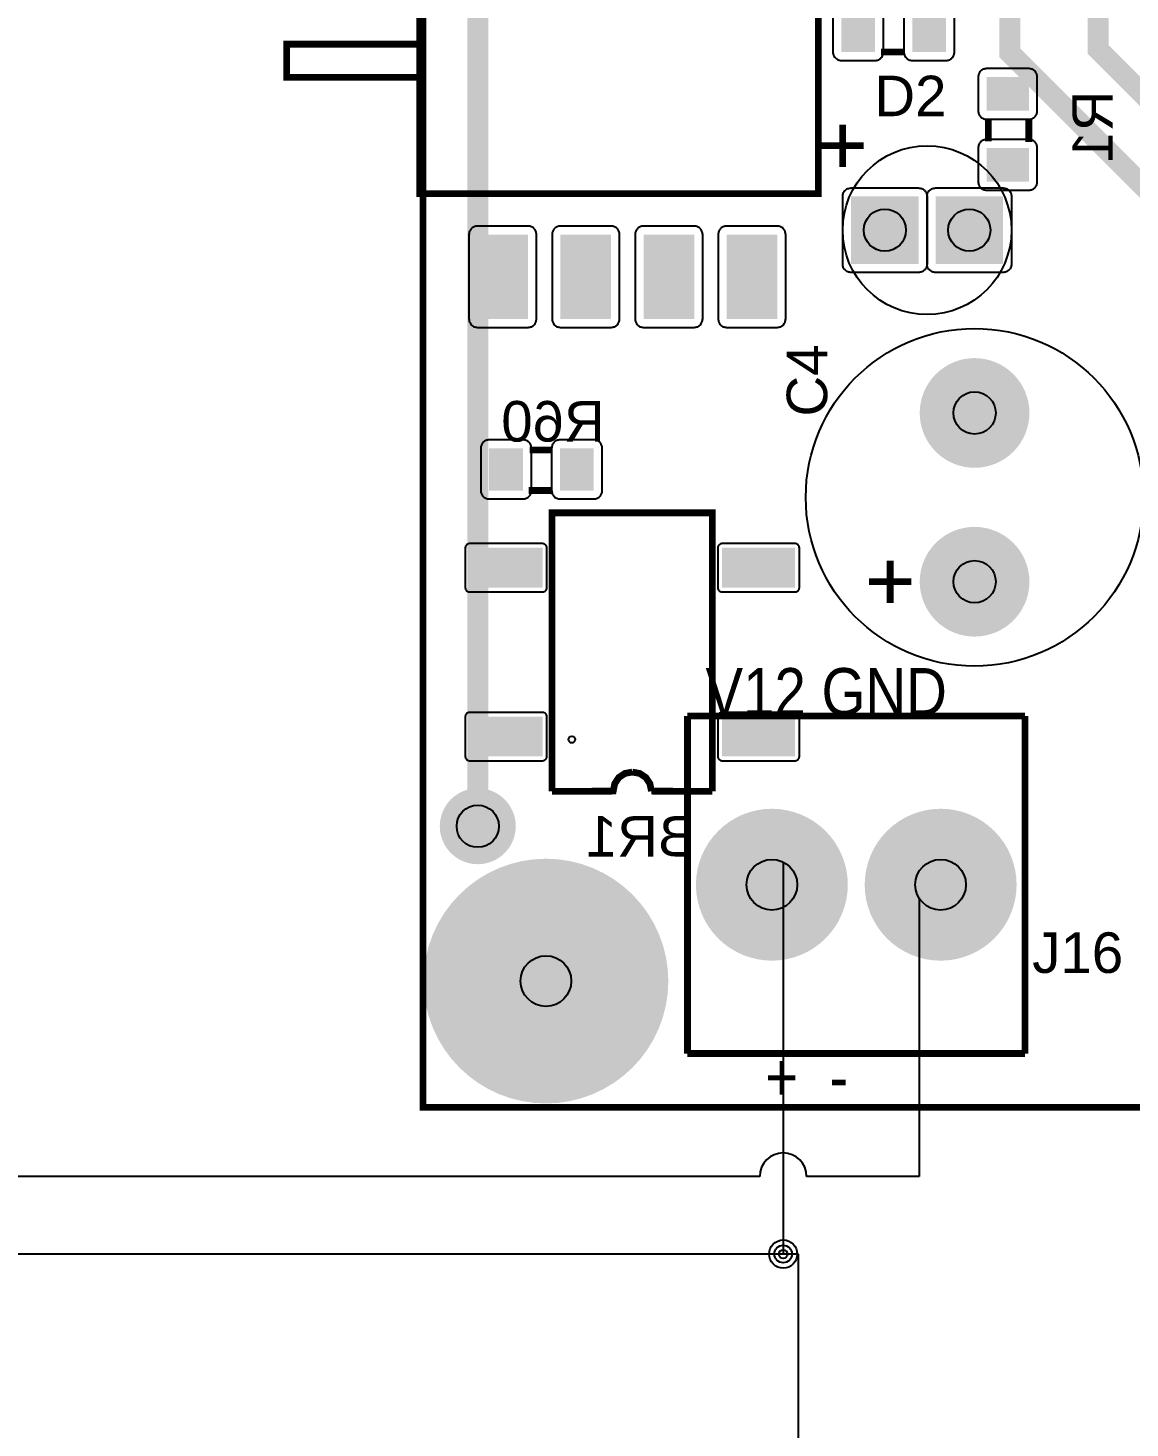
# Model space of a CAD drawing. Header units: inches. Extents: x 15 to 148, y 10 to 111.
# Drawn here: x 134.462 to 136.812, y 97.791 to 100.777 of the extents above; entities that cross this region are included whole.
import ezdxf

# ---------------------------------------------------------------- set-up
doc = ezdxf.new("R2010")
doc.units = ezdxf.units.IN
doc.header["$MEASUREMENT"] = 0
doc.layers.add('BLK_12AWG', color=7, linetype='Continuous')
doc.layers.add('SYMS', color=7, linetype='Continuous')

# ---------------------------------------------------------------- blocks, each defined once
blk = doc.blocks.new('RPAD')
blk.add_trace([(-0.5, -0.5), (-0.5, 0.5), (0.5, -0.5), (0.5, 0.5)])
blk = doc.blocks.new('EPAD')
at = {"const_width": 0.5}
blk.add_lwpolyline([(-0.25, 0, 1), (0.25, 0, 1)], format="xyb", close=True, dxfattribs=at)
blk = doc.blocks.new('TarjetaNueva')
for points, const_width in [([(148.8404, 101.121), (152.9585, 101.121), (152.9585, 105.2273), (148.8404, 105.2273), (148.8404, 101.121)], 0.008), ([(148.8404, 101.121), (152.9585, 101.121), (152.9585, 105.2273), (148.8404, 105.2273), (148.8404, 101.121)], 0.008), ([(148.8404, 101.121), (152.9585, 101.121), (152.9585, 105.2273), (148.8404, 105.2273), (148.8404, 101.121)], 0.008), ([(148.9053, 101.4541), (148.9053, 103.8282), (148.9044, 104.278), (148.9973, 104.369)], 0.025), ([(148.8365, 102.2037), (149.3089, 102.2037), (149.3089, 102.6761), (148.8365, 102.6761), (148.8365, 102.2037)], 0.008), ([(148.8365, 102.2037), (149.3089, 102.2037), (149.3089, 102.6761), (148.8365, 102.6761), (148.8365, 102.2037)], 0.008), ([(148.8365, 102.2037), (149.3089, 102.2037), (149.3089, 102.6761), (148.8365, 102.6761), (148.8365, 102.2037)], 0.008), ([(149.7374, 102.1689), (149.5357, 102.3706), (149.5357, 102.4674)], 0.025), ([(150.9703, 101.6564), (150.9703, 102.0187), (150.8664, 102.1226), (149.8924, 102.1226), (149.6405, 102.3745), (149.6405, 102.4626), (149.6357, 102.4674)], 0.025), ([(148.679, 102.3415), (148.8365, 102.3415), (148.8365, 102.3808), (148.679, 102.3808), (148.679, 102.3415)], 0.008), ([(148.679, 102.3415), (148.8365, 102.3415), (148.8365, 102.3808), (148.679, 102.3808), (148.679, 102.3415)], 0.008), ([(148.679, 102.3415), (148.8365, 102.3415), (148.8365, 102.3808), (148.679, 102.3808), (148.679, 102.3415)], 0.008), ([(149.4112, 102.3716), (149.3832, 102.3716)], 0.008), ([(149.4112, 102.3716), (149.3832, 102.3716)], 0.008), ([(149.4112, 102.3716), (149.3832, 102.3716)], 0.008), ([(149.3377, 102.2854), (149.3377, 102.2354)], 0.008), ([(149.3377, 102.2854), (149.3377, 102.2354)], 0.008), ([(149.3377, 102.2854), (149.3377, 102.2354)], 0.008), ([(149.5103, 102.2928), (149.5103, 102.2658)], 0.008), ([(149.5103, 102.2928), (149.5103, 102.2658)], 0.008), ([(149.5103, 102.2928), (149.5103, 102.2658)], 0.008), ([(149.5583, 102.2928), (149.5583, 102.2648)], 0.008), ([(149.5583, 102.2928), (149.5583, 102.2648)], 0.008), ([(149.5583, 102.2928), (149.5583, 102.2648)], 0.008), ([(149.3127, 102.2604), (149.3627, 102.2604)], 0.008), ([(149.3127, 102.2604), (149.3627, 102.2604)], 0.008), ([(149.3127, 102.2604), (149.3627, 102.2604)], 0.008), ([(148.9938, 101.8999), (148.9668, 101.8999)], 0.008), ([(148.9938, 101.8999), (148.9668, 101.8999)], 0.008), ([(148.9938, 101.8999), (148.9668, 101.8999)], 0.008), ([(148.9938, 101.8519), (148.9658, 101.8519)], 0.008), ([(148.9938, 101.8519), (148.9658, 101.8519)], 0.008), ([(148.9938, 101.8519), (148.9658, 101.8519)], 0.008), ([(149.1834, 101.4954), (149.1834, 101.8254), (148.9934, 101.8254), (148.9934, 101.4954)], 0.008), ([(149.1834, 101.4954), (149.1834, 101.8254), (148.9934, 101.8254), (148.9934, 101.4954)], 0.008), ([(149.1834, 101.4954), (149.1834, 101.8254), (148.9934, 101.8254), (148.9934, 101.4954)], 0.008), ([(149.394, 101.7188), (149.394, 101.7688)], 0.008), ([(149.394, 101.7188), (149.394, 101.7688)], 0.008), ([(149.394, 101.7188), (149.394, 101.7688)], 0.008), ([(149.369, 101.7438), (149.419, 101.7438)], 0.008), ([(149.369, 101.7438), (149.419, 101.7438)], 0.008), ([(149.369, 101.7438), (149.419, 101.7438)], 0.008), ([(149.1538, 101.1848), (149.1538, 101.5848)], 0.008), ([(149.5538, 101.5848), (149.1538, 101.5848)], 0.008), ([(149.1538, 101.1848), (149.1538, 101.5848)], 0.008), ([(149.5538, 101.5848), (149.1538, 101.5848)], 0.008), ([(149.1538, 101.1848), (149.1538, 101.5848)], 0.008), ([(149.5538, 101.5848), (149.1538, 101.5848)], 0.008), ([(149.5538, 101.1848), (149.5538, 101.5848)], 0.008), ([(149.5538, 101.1848), (149.5538, 101.5848)], 0.008), ([(149.5538, 101.1848), (149.5538, 101.5848)], 0.008), ([(148.9934, 101.4954), (149.0658, 101.4957), (149.0676, 101.5046), (149.0724, 101.5118), (149.0795, 101.5166), (149.0884, 101.5183)], 0.008), ([(148.9934, 101.4954), (149.0658, 101.4957), (149.0676, 101.5046), (149.0724, 101.5118), (149.0795, 101.5166), (149.0884, 101.5183)], 0.008), ([(148.9934, 101.4954), (149.0658, 101.4957), (149.0676, 101.5046), (149.0724, 101.5118), (149.0795, 101.5166), (149.0884, 101.5183)], 0.008), ([(149.1111, 101.4957), (149.1093, 101.5046), (149.1045, 101.5118), (149.0974, 101.5166), (149.0884, 101.5183)], 0.008), ([(149.1111, 101.4957), (149.1093, 101.5046), (149.1045, 101.5118), (149.0974, 101.5166), (149.0884, 101.5183)], 0.008), ([(149.1111, 101.4957), (149.1093, 101.5046), (149.1045, 101.5118), (149.0974, 101.5166), (149.0884, 101.5183)], 0.008), ([(149.1111, 101.4957), (149.1834, 101.4954)], 0.008), ([(149.1111, 101.4957), (149.1834, 101.4954)], 0.008), ([(149.1111, 101.4957), (149.1834, 101.4954)], 0.008), ([(149.5538, 101.1848), (149.1538, 101.1848)], 0.008), ([(149.5538, 101.1848), (149.1538, 101.1848)], 0.008), ([(149.5538, 101.1848), (149.1538, 101.1848)], 0.008)]:
    blk.add_lwpolyline(points, dxfattribs=dict(const_width=const_width))
for points in [[(149.3262, 102.4216), (149.3262, 102.3716), (149.3262, 102.3705), (149.3264, 102.3695), (149.3266, 102.3686), (149.3269, 102.3676), (149.3273, 102.3668), (149.3278, 102.3659), (149.3284, 102.3652), (149.3291, 102.3645), (149.3298, 102.3638), (149.3305, 102.3633), (149.3314, 102.3628), (149.3322, 102.3623), (149.3332, 102.362), (149.3341, 102.3618), (149.3351, 102.3616), (149.3362, 102.3616), (149.3762, 102.3616), (149.3772, 102.3616), (149.3782, 102.3618), (149.3792, 102.362), (149.3801, 102.3623), (149.381, 102.3628), (149.3818, 102.3633), (149.3826, 102.3638), (149.3833, 102.3645), (149.3839, 102.3652), (149.3845, 102.3659), (149.385, 102.3668), (149.3854, 102.3676), (149.3857, 102.3686), (149.386, 102.3695), (149.3861, 102.3705), (149.3862, 102.3716), (149.3862, 102.4216)], [(149.4102, 102.4216), (149.4102, 102.3716), (149.4102, 102.3705), (149.4104, 102.3695), (149.4106, 102.3686), (149.4109, 102.3676), (149.4113, 102.3668), (149.4118, 102.3659), (149.4124, 102.3652), (149.4131, 102.3645), (149.4138, 102.3638), (149.4145, 102.3633), (149.4154, 102.3628), (149.4162, 102.3623), (149.4172, 102.362), (149.4181, 102.3618), (149.4191, 102.3616), (149.4202, 102.3616), (149.4602, 102.3616), (149.4612, 102.3616), (149.4622, 102.3618), (149.4632, 102.362), (149.4641, 102.3623), (149.465, 102.3628), (149.4658, 102.3633), (149.4666, 102.3638), (149.4673, 102.3645), (149.4679, 102.3652), (149.4685, 102.3659), (149.469, 102.3668), (149.4694, 102.3676), (149.4697, 102.3686), (149.47, 102.3695), (149.4701, 102.3705), (149.4702, 102.3716), (149.4702, 102.4216)]]:
    blk.add_lwpolyline(points)
for points in [[(149.4983, 102.3418), (149.4983, 102.3018), (149.4984, 102.3007), (149.4985, 102.2997), (149.4988, 102.2988), (149.4991, 102.2978), (149.4995, 102.297), (149.5, 102.2961), (149.5006, 102.2954), (149.5012, 102.2947), (149.5019, 102.294), (149.5027, 102.2935), (149.5035, 102.293), (149.5044, 102.2925), (149.5053, 102.2922), (149.5063, 102.292), (149.5073, 102.2918), (149.5083, 102.2918), (149.5583, 102.2918), (149.5594, 102.2918), (149.5604, 102.292), (149.5613, 102.2922), (149.5623, 102.2925), (149.5631, 102.293), (149.564, 102.2935), (149.5647, 102.294), (149.5654, 102.2947), (149.5661, 102.2954), (149.5666, 102.2961), (149.5671, 102.297), (149.5676, 102.2978), (149.5679, 102.2988), (149.5681, 102.2997), (149.5683, 102.3007), (149.5683, 102.3018), (149.5683, 102.3418), (149.5683, 102.3428), (149.5681, 102.3438), (149.5679, 102.3448), (149.5676, 102.3457), (149.5671, 102.3466), (149.5666, 102.3474), (149.5661, 102.3482), (149.5654, 102.3489), (149.5647, 102.3495), (149.564, 102.3501), (149.5631, 102.3506), (149.5623, 102.351), (149.5613, 102.3513), (149.5604, 102.3516), (149.5594, 102.3517), (149.5583, 102.3518), (149.5083, 102.3518), (149.5073, 102.3517), (149.5063, 102.3516), (149.5053, 102.3513), (149.5044, 102.351), (149.5035, 102.3506), (149.5027, 102.3501), (149.5019, 102.3495), (149.5012, 102.3489), (149.5006, 102.3482), (149.5, 102.3474), (149.4995, 102.3466), (149.4991, 102.3457), (149.4988, 102.3448), (149.4985, 102.3438), (149.4984, 102.3428), (149.4983, 102.3418)], [(149.4983, 102.2578), (149.4983, 102.2178), (149.4984, 102.2167), (149.4985, 102.2157), (149.4988, 102.2148), (149.4991, 102.2138), (149.4995, 102.213), (149.5, 102.2121), (149.5006, 102.2114), (149.5012, 102.2107), (149.5019, 102.21), (149.5027, 102.2095), (149.5035, 102.209), (149.5044, 102.2085), (149.5053, 102.2082), (149.5063, 102.208), (149.5073, 102.2078), (149.5083, 102.2078), (149.5583, 102.2078), (149.5594, 102.2078), (149.5604, 102.208), (149.5613, 102.2082), (149.5623, 102.2085), (149.5631, 102.209), (149.564, 102.2095), (149.5647, 102.21), (149.5654, 102.2107), (149.5661, 102.2114), (149.5666, 102.2121), (149.5671, 102.213), (149.5676, 102.2138), (149.5679, 102.2148), (149.5681, 102.2157), (149.5683, 102.2167), (149.5683, 102.2178), (149.5683, 102.2578), (149.5683, 102.2588), (149.5681, 102.2598), (149.5679, 102.2608), (149.5676, 102.2617), (149.5671, 102.2626), (149.5666, 102.2634), (149.5661, 102.2642), (149.5654, 102.2649), (149.5647, 102.2655), (149.564, 102.2661), (149.5631, 102.2666), (149.5623, 102.267), (149.5613, 102.2673), (149.5604, 102.2676), (149.5594, 102.2677), (149.5583, 102.2678), (149.5083, 102.2678), (149.5073, 102.2677), (149.5063, 102.2676), (149.5053, 102.2673), (149.5044, 102.267), (149.5035, 102.2666), (149.5027, 102.2661), (149.5019, 102.2655), (149.5012, 102.2649), (149.5006, 102.2642), (149.5, 102.2634), (149.4995, 102.2626), (149.4991, 102.2617), (149.4988, 102.2608), (149.4985, 102.2598), (149.4984, 102.2588), (149.4983, 102.2578)], [(149.3477, 102.2104), (149.4277, 102.2104), (149.4287, 102.2103), (149.4297, 102.2102), (149.4307, 102.2099), (149.4316, 102.2096), (149.4325, 102.2092), (149.4333, 102.2087), (149.4341, 102.2081), (149.4348, 102.2075), (149.4354, 102.2068), (149.436, 102.206), (149.4365, 102.2052), (149.4369, 102.2043), (149.4372, 102.2034), (149.4375, 102.2024), (149.4376, 102.2014), (149.4377, 102.2004), (149.4377, 102.1204), (149.4376, 102.1193), (149.4375, 102.1183), (149.4372, 102.1173), (149.4369, 102.1164), (149.4365, 102.1155), (149.436, 102.1147), (149.4354, 102.1139), (149.4348, 102.1132), (149.4341, 102.1126), (149.4333, 102.112), (149.4325, 102.1115), (149.4316, 102.1111), (149.4307, 102.1108), (149.4297, 102.1106), (149.4287, 102.1104), (149.4277, 102.1104), (149.3477, 102.1104), (149.3466, 102.1104), (149.3456, 102.1106), (149.3446, 102.1108), (149.3437, 102.1111), (149.3428, 102.1115), (149.342, 102.112), (149.3413, 102.1126), (149.3405, 102.1132), (149.3399, 102.1139), (149.3393, 102.1147), (149.3388, 102.1155), (149.3384, 102.1164), (149.3381, 102.1173), (149.3379, 102.1183), (149.3377, 102.1193), (149.3377, 102.1204), (149.3377, 102.2004), (149.3377, 102.2014), (149.3379, 102.2024), (149.3381, 102.2034), (149.3384, 102.2043), (149.3388, 102.2052), (149.3393, 102.206), (149.3399, 102.2068), (149.3405, 102.2075), (149.3413, 102.2081), (149.342, 102.2087), (149.3428, 102.2092), (149.3437, 102.2096), (149.3446, 102.2099), (149.3456, 102.2102), (149.3466, 102.2103), (149.3477, 102.2104)], [(149.4477, 102.2104), (149.5277, 102.2104), (149.5287, 102.2103), (149.5297, 102.2102), (149.5307, 102.2099), (149.5316, 102.2096), (149.5325, 102.2092), (149.5333, 102.2087), (149.5341, 102.2081), (149.5348, 102.2075), (149.5354, 102.2068), (149.536, 102.206), (149.5365, 102.2052), (149.5369, 102.2043), (149.5372, 102.2034), (149.5375, 102.2024), (149.5376, 102.2014), (149.5377, 102.2004), (149.5377, 102.1204), (149.5376, 102.1193), (149.5375, 102.1183), (149.5372, 102.1173), (149.5369, 102.1164), (149.5365, 102.1155), (149.536, 102.1147), (149.5354, 102.1139), (149.5348, 102.1132), (149.5341, 102.1126), (149.5333, 102.112), (149.5325, 102.1115), (149.5316, 102.1111), (149.5307, 102.1108), (149.5297, 102.1106), (149.5287, 102.1104), (149.5277, 102.1104), (149.4477, 102.1104), (149.4466, 102.1104), (149.4456, 102.1106), (149.4446, 102.1108), (149.4437, 102.1111), (149.4428, 102.1115), (149.442, 102.112), (149.4413, 102.1126), (149.4405, 102.1132), (149.4399, 102.1139), (149.4393, 102.1147), (149.4388, 102.1155), (149.4384, 102.1164), (149.4381, 102.1173), (149.4379, 102.1183), (149.4377, 102.1193), (149.4377, 102.1204), (149.4377, 102.2004), (149.4377, 102.2014), (149.4379, 102.2024), (149.4381, 102.2034), (149.4384, 102.2043), (149.4388, 102.2052), (149.4393, 102.206), (149.4399, 102.2068), (149.4405, 102.2075), (149.4413, 102.2081), (149.442, 102.2087), (149.4428, 102.2092), (149.4437, 102.2096), (149.4446, 102.2099), (149.4456, 102.2102), (149.4466, 102.2103), (149.4477, 102.2104)], [(148.9049, 102.0452), (148.9649, 102.0452), (148.9659, 102.0453), (148.9669, 102.0454), (148.9679, 102.0457), (148.9688, 102.046), (148.9697, 102.0464), (148.9705, 102.0469), (148.9713, 102.0475), (148.972, 102.0481), (148.9727, 102.0488), (148.9732, 102.0496), (148.9737, 102.0504), (148.9741, 102.0513), (148.9745, 102.0522), (148.9747, 102.0532), (148.9749, 102.0542), (148.9749, 102.0552), (148.9749, 102.1552), (148.9749, 102.1563), (148.9747, 102.1573), (148.9745, 102.1582), (148.9741, 102.1592), (148.9737, 102.16), (148.9732, 102.1609), (148.9727, 102.1616), (148.972, 102.1623), (148.9713, 102.163), (148.9705, 102.1636), (148.9697, 102.164), (148.9688, 102.1645), (148.9679, 102.1648), (148.9669, 102.165), (148.9659, 102.1652), (148.9649, 102.1652), (148.9049, 102.1652), (148.9039, 102.1652), (148.9029, 102.165), (148.9019, 102.1648), (148.901, 102.1645), (148.9001, 102.164), (148.8993, 102.1636), (148.8985, 102.163), (148.8978, 102.1623), (148.8972, 102.1616), (148.8966, 102.1609), (148.8961, 102.16), (148.8957, 102.1592), (148.8953, 102.1582), (148.8951, 102.1573), (148.895, 102.1563), (148.8949, 102.1552), (148.8949, 102.0552), (148.895, 102.0542), (148.8951, 102.0532), (148.8953, 102.0522), (148.8957, 102.0513), (148.8961, 102.0504), (148.8966, 102.0496), (148.8972, 102.0488), (148.8978, 102.0481), (148.8985, 102.0475), (148.8993, 102.0469), (148.9001, 102.0464), (148.901, 102.046), (148.9019, 102.0457), (148.9029, 102.0454), (148.9039, 102.0453), (148.9049, 102.0452)], [(149.0033, 102.0452), (149.0633, 102.0452), (149.0644, 102.0453), (149.0654, 102.0454), (149.0663, 102.0457), (149.0673, 102.046), (149.0681, 102.0464), (149.069, 102.0469), (149.0697, 102.0475), (149.0704, 102.0481), (149.0711, 102.0488), (149.0716, 102.0496), (149.0721, 102.0504), (149.0726, 102.0513), (149.0729, 102.0522), (149.0731, 102.0532), (149.0733, 102.0542), (149.0733, 102.0552), (149.0733, 102.1552), (149.0733, 102.1563), (149.0731, 102.1573), (149.0729, 102.1582), (149.0726, 102.1592), (149.0721, 102.16), (149.0716, 102.1609), (149.0711, 102.1616), (149.0704, 102.1623), (149.0697, 102.163), (149.069, 102.1636), (149.0681, 102.164), (149.0673, 102.1645), (149.0663, 102.1648), (149.0654, 102.165), (149.0644, 102.1652), (149.0633, 102.1652), (149.0033, 102.1652), (149.0023, 102.1652), (149.0013, 102.165), (149.0003, 102.1648), (148.9994, 102.1645), (148.9985, 102.164), (148.9977, 102.1636), (148.9969, 102.163), (148.9962, 102.1623), (148.9956, 102.1616), (148.995, 102.1609), (148.9945, 102.16), (148.9941, 102.1592), (148.9938, 102.1582), (148.9935, 102.1573), (148.9934, 102.1563), (148.9933, 102.1552), (148.9933, 102.0552), (148.9934, 102.0542), (148.9935, 102.0532), (148.9938, 102.0522), (148.9941, 102.0513), (148.9945, 102.0504), (148.995, 102.0496), (148.9956, 102.0488), (148.9962, 102.0481), (148.9969, 102.0475), (148.9977, 102.0469), (148.9985, 102.0464), (148.9994, 102.046), (149.0003, 102.0457), (149.0013, 102.0454), (149.0023, 102.0453), (149.0033, 102.0452)], [(149.1018, 102.0452), (149.1618, 102.0452), (149.1628, 102.0453), (149.1638, 102.0454), (149.1648, 102.0457), (149.1657, 102.046), (149.1666, 102.0464), (149.1674, 102.0469), (149.1682, 102.0475), (149.1689, 102.0481), (149.1695, 102.0488), (149.1701, 102.0496), (149.1706, 102.0504), (149.171, 102.0513), (149.1713, 102.0522), (149.1716, 102.0532), (149.1717, 102.0542), (149.1718, 102.0552), (149.1718, 102.1552), (149.1717, 102.1563), (149.1716, 102.1573), (149.1713, 102.1582), (149.171, 102.1592), (149.1706, 102.16), (149.1701, 102.1609), (149.1695, 102.1616), (149.1689, 102.1623), (149.1682, 102.163), (149.1674, 102.1636), (149.1666, 102.164), (149.1657, 102.1645), (149.1648, 102.1648), (149.1638, 102.165), (149.1628, 102.1652), (149.1618, 102.1652), (149.1018, 102.1652), (149.1007, 102.1652), (149.0997, 102.165), (149.0987, 102.1648), (149.0978, 102.1645), (149.0969, 102.164), (149.0961, 102.1636), (149.0953, 102.163), (149.0946, 102.1623), (149.094, 102.1616), (149.0934, 102.1609), (149.0929, 102.16), (149.0925, 102.1592), (149.0922, 102.1582), (149.092, 102.1573), (149.0918, 102.1563), (149.0918, 102.1552), (149.0918, 102.0552), (149.0918, 102.0542), (149.092, 102.0532), (149.0922, 102.0522), (149.0925, 102.0513), (149.0929, 102.0504), (149.0934, 102.0496), (149.094, 102.0488), (149.0946, 102.0481), (149.0953, 102.0475), (149.0961, 102.0469), (149.0969, 102.0464), (149.0978, 102.046), (149.0987, 102.0457), (149.0997, 102.0454), (149.1007, 102.0453), (149.1018, 102.0452)], [(149.2002, 102.0452), (149.2602, 102.0452), (149.2612, 102.0453), (149.2622, 102.0454), (149.2632, 102.0457), (149.2641, 102.046), (149.265, 102.0464), (149.2658, 102.0469), (149.2666, 102.0475), (149.2673, 102.0481), (149.2679, 102.0488), (149.2685, 102.0496), (149.269, 102.0504), (149.2694, 102.0513), (149.2697, 102.0522), (149.27, 102.0532), (149.2701, 102.0542), (149.2702, 102.0552), (149.2702, 102.1552), (149.2701, 102.1563), (149.27, 102.1573), (149.2697, 102.1582), (149.2694, 102.1592), (149.269, 102.16), (149.2685, 102.1609), (149.2679, 102.1616), (149.2673, 102.1623), (149.2666, 102.163), (149.2658, 102.1636), (149.265, 102.164), (149.2641, 102.1645), (149.2632, 102.1648), (149.2622, 102.165), (149.2612, 102.1652), (149.2602, 102.1652), (149.2002, 102.1652), (149.1991, 102.1652), (149.1981, 102.165), (149.1972, 102.1648), (149.1962, 102.1645), (149.1954, 102.164), (149.1945, 102.1636), (149.1938, 102.163), (149.1931, 102.1623), (149.1924, 102.1616), (149.1919, 102.1609), (149.1914, 102.16), (149.1909, 102.1592), (149.1906, 102.1582), (149.1904, 102.1573), (149.1902, 102.1563), (149.1902, 102.1552), (149.1902, 102.0552), (149.1902, 102.0542), (149.1904, 102.0532), (149.1906, 102.0522), (149.1909, 102.0513), (149.1914, 102.0504), (149.1919, 102.0496), (149.1924, 102.0488), (149.1931, 102.0481), (149.1938, 102.0475), (149.1945, 102.0469), (149.1954, 102.0464), (149.1962, 102.046), (149.1972, 102.0457), (149.1981, 102.0454), (149.1991, 102.0453), (149.2002, 102.0452)], [(148.9588, 101.9119), (148.9188, 101.9119), (148.9178, 101.9118), (148.9168, 101.9117), (148.9158, 101.9114), (148.9149, 101.9111), (148.914, 101.9107), (148.9132, 101.9102), (148.9124, 101.9096), (148.9117, 101.909), (148.9111, 101.9083), (148.9105, 101.9075), (148.91, 101.9067), (148.9096, 101.9058), (148.9093, 101.9049), (148.909, 101.9039), (148.9089, 101.9029), (148.9088, 101.9019), (148.9088, 101.8519), (148.9089, 101.8508), (148.909, 101.8498), (148.9093, 101.8489), (148.9096, 101.848), (148.91, 101.8471), (148.9105, 101.8463), (148.9111, 101.8455), (148.9117, 101.8448), (148.9124, 101.8441), (148.9132, 101.8436), (148.914, 101.8431), (148.9149, 101.8427), (148.9158, 101.8423), (148.9168, 101.8421), (148.9178, 101.8419), (148.9188, 101.8419), (148.9588, 101.8419), (148.9599, 101.8419), (148.9609, 101.8421), (148.9619, 101.8423), (148.9628, 101.8427), (148.9637, 101.8431), (148.9645, 101.8436), (148.9652, 101.8441), (148.9659, 101.8448), (148.9666, 101.8455), (148.9672, 101.8463), (148.9677, 101.8471), (148.9681, 101.848), (148.9684, 101.8489), (148.9686, 101.8498), (148.9688, 101.8508), (148.9688, 101.8519), (148.9688, 101.9019), (148.9688, 101.9029), (148.9686, 101.9039), (148.9684, 101.9049), (148.9681, 101.9058), (148.9677, 101.9067), (148.9672, 101.9075), (148.9666, 101.9083), (148.9659, 101.909), (148.9652, 101.9096), (148.9645, 101.9102), (148.9637, 101.9107), (148.9628, 101.9111), (148.9619, 101.9114), (148.9609, 101.9117), (148.9599, 101.9118), (148.9588, 101.9119)], [(149.0428, 101.9119), (149.0028, 101.9119), (149.0018, 101.9118), (149.0008, 101.9117), (148.9998, 101.9114), (148.9989, 101.9111), (148.998, 101.9107), (148.9972, 101.9102), (148.9964, 101.9096), (148.9957, 101.909), (148.9951, 101.9083), (148.9945, 101.9075), (148.994, 101.9067), (148.9936, 101.9058), (148.9933, 101.9049), (148.993, 101.9039), (148.9929, 101.9029), (148.9928, 101.9019), (148.9928, 101.8519), (148.9929, 101.8508), (148.993, 101.8498), (148.9933, 101.8489), (148.9936, 101.848), (148.994, 101.8471), (148.9945, 101.8463), (148.9951, 101.8455), (148.9957, 101.8448), (148.9964, 101.8441), (148.9972, 101.8436), (148.998, 101.8431), (148.9989, 101.8427), (148.9998, 101.8423), (149.0008, 101.8421), (149.0018, 101.8419), (149.0028, 101.8419), (149.0428, 101.8419), (149.0439, 101.8419), (149.0449, 101.8421), (149.0459, 101.8423), (149.0468, 101.8427), (149.0477, 101.8431), (149.0485, 101.8436), (149.0492, 101.8441), (149.0499, 101.8448), (149.0506, 101.8455), (149.0512, 101.8463), (149.0517, 101.8471), (149.0521, 101.848), (149.0524, 101.8489), (149.0526, 101.8498), (149.0528, 101.8508), (149.0528, 101.8519), (149.0528, 101.9019), (149.0528, 101.9029), (149.0526, 101.9039), (149.0524, 101.9049), (149.0521, 101.9058), (149.0517, 101.9067), (149.0512, 101.9075), (149.0506, 101.9083), (149.0499, 101.909), (149.0492, 101.9096), (149.0485, 101.9102), (149.0477, 101.9107), (149.0468, 101.9111), (149.0459, 101.9114), (149.0449, 101.9117), (149.0439, 101.9118), (149.0428, 101.9119)], [(148.8905, 101.784), (148.8905, 101.7367), (148.8906, 101.7357), (148.8909, 101.7348), (148.8914, 101.7339), (148.892, 101.7332), (148.8927, 101.7326), (148.8936, 101.7321), (148.8945, 101.7318), (148.8955, 101.7317), (148.9821, 101.7317), (148.9832, 101.7318), (148.9841, 101.7321), (148.985, 101.7326), (148.9857, 101.7332), (148.9863, 101.7339), (148.9868, 101.7348), (148.987, 101.7357), (148.9871, 101.7367), (148.9871, 101.784), (148.987, 101.785), (148.9868, 101.7859), (148.9863, 101.7868), (148.9857, 101.7875), (148.985, 101.7881), (148.9841, 101.7886), (148.9832, 101.7889), (148.9821, 101.789), (148.8955, 101.789), (148.8945, 101.7889), (148.8936, 101.7886), (148.8927, 101.7881), (148.892, 101.7875), (148.8914, 101.7868), (148.8909, 101.7859), (148.8906, 101.785), (148.8905, 101.784)], [(149.2864, 101.7367), (149.2864, 101.784), (149.2863, 101.785), (149.286, 101.7859), (149.2855, 101.7868), (149.2849, 101.7875), (149.2842, 101.7881), (149.2833, 101.7886), (149.2824, 101.7889), (149.2814, 101.789), (149.1947, 101.789), (149.1937, 101.7889), (149.1928, 101.7886), (149.1919, 101.7881), (149.1912, 101.7875), (149.1906, 101.7868), (149.1901, 101.7859), (149.1898, 101.785), (149.1897, 101.784), (149.1897, 101.7367), (149.1898, 101.7357), (149.1901, 101.7348), (149.1906, 101.7339), (149.1912, 101.7332), (149.1919, 101.7326), (149.1928, 101.7321), (149.1937, 101.7318), (149.1947, 101.7317), (149.2814, 101.7317), (149.2824, 101.7318), (149.2833, 101.7321), (149.2842, 101.7326), (149.2849, 101.7332), (149.2855, 101.7339), (149.286, 101.7348), (149.2863, 101.7357), (149.2864, 101.7367)], [(148.8905, 101.584), (148.8905, 101.5367), (148.8906, 101.5357), (148.8909, 101.5348), (148.8914, 101.5339), (148.892, 101.5332), (148.8927, 101.5326), (148.8936, 101.5321), (148.8945, 101.5318), (148.8955, 101.5317), (148.9821, 101.5317), (148.9832, 101.5318), (148.9841, 101.5321), (148.985, 101.5326), (148.9857, 101.5332), (148.9863, 101.5339), (148.9868, 101.5348), (148.987, 101.5357), (148.9871, 101.5367), (148.9871, 101.584), (148.987, 101.585), (148.9868, 101.5859), (148.9863, 101.5868), (148.9857, 101.5875), (148.985, 101.5881), (148.9841, 101.5886), (148.9832, 101.5889), (148.9821, 101.589), (148.8955, 101.589), (148.8945, 101.5889), (148.8936, 101.5886), (148.8927, 101.5881), (148.892, 101.5875), (148.8914, 101.5868), (148.8909, 101.5859), (148.8906, 101.585), (148.8905, 101.584)], [(149.2864, 101.5367), (149.2864, 101.584), (149.2863, 101.585), (149.286, 101.5859), (149.2855, 101.5868), (149.2849, 101.5875), (149.2842, 101.5881), (149.2833, 101.5886), (149.2824, 101.5889), (149.2814, 101.589), (149.1947, 101.589), (149.1937, 101.5889), (149.1928, 101.5886), (149.1919, 101.5881), (149.1912, 101.5875), (149.1906, 101.5868), (149.1901, 101.5859), (149.1898, 101.585), (149.1897, 101.584), (149.1897, 101.5367), (149.1898, 101.5357), (149.1901, 101.5348), (149.1906, 101.5339), (149.1912, 101.5332), (149.1919, 101.5326), (149.1928, 101.5321), (149.1937, 101.5318), (149.1947, 101.5317), (149.2814, 101.5317), (149.2824, 101.5318), (149.2833, 101.5321), (149.2842, 101.5326), (149.2849, 101.5332), (149.2855, 101.5339), (149.286, 101.5348), (149.2863, 101.5357), (149.2864, 101.5367)]]:
    blk.add_lwpolyline(points, close=True)
for centre, radius in [((149.4377, 102.1604), 0.1), ((149.4377, 102.1604), 0.1), ((149.4377, 102.1604), 0.1), ((149.3877, 102.1604), 0.025), ((149.4877, 102.1604), 0.025), ((149.4377, 102.1604), 0), ((149.4377, 102.1604), 0), ((149.4377, 102.1604), 0), ((149.494, 101.8438), 0.2), ((149.494, 101.8438), 0.2), ((149.494, 101.8438), 0.2), ((149.494, 101.9438), 0.025), ((149.494, 101.7438), 0.025), ((149.0167, 101.5567), 0.00394), ((149.0167, 101.5567), 0.00394), ((149.0167, 101.5567), 0.00394), ((148.9053, 101.4541), 0.025), ((149.2538, 101.3848), 0.03), ((149.4538, 101.3848), 0.03), ((148.9861, 101.2706), 0.03)]:
    blk.add_circle(centre, radius)
for name, p, xscale, yscale in [('RPAD', (149.3562, 102.3966), 0.04, 0.05), ('RPAD', (149.4402, 102.3966), 0.04, 0.05), ('RPAD', (149.3877, 102.1604), 0.08, 0.08), ('RPAD', (149.4877, 102.1604), 0.08, 0.08), ('EPAD', (149.494, 101.9438), 0.13, 0.13), ('EPAD', (149.494, 101.9438), 0.1, 0.1), ('RPAD', (148.9388, 101.8769), 0.04, 0.05), ('RPAD', (149.0228, 101.8769), 0.04, 0.05), ('EPAD', (149.494, 101.7438), 0.13, 0.13), ('EPAD', (149.494, 101.7438), 0.1, 0.1), ('EPAD', (148.9053, 101.4541), 0.09, 0.09), ('EPAD', (148.9053, 101.4541), 0.07, 0.07), ('EPAD', (149.2538, 101.3848), 0.18, 0.18), ('EPAD', (149.4538, 101.3848), 0.18, 0.18), ('EPAD', (149.2538, 101.3848), 0.15, 0.15), ('EPAD', (149.4538, 101.3848), 0.15, 0.15), ('EPAD', (148.9861, 101.2706), 0.29, 0.29), ('EPAD', (148.9861, 101.2706), 0.25, 0.25)]:
    blk.add_blockref(name, p, dxfattribs=dict(xscale=xscale, yscale=yscale))
for p, xscale, yscale, rotation in [((149.5333, 102.3218), 0.04, 0.05, 90), ((149.5333, 102.2378), 0.04, 0.05, 90), ((148.9349, 102.1052), 0.06, 0.1, 180), ((149.0333, 102.1052), 0.06, 0.1, 180), ((149.1318, 102.1052), 0.06, 0.1, 180), ((149.2302, 102.1052), 0.06, 0.1, 180), ((148.9388, 101.7604), 0.047244, 0.086614, 90), ((149.2381, 101.7604), 0.047244, 0.086614, 270), ((148.9388, 101.5604), 0.047244, 0.086614, 90), ((149.2381, 101.5604), 0.047244, 0.086614, 270)]:
    blk.add_blockref('RPAD', p, dxfattribs=dict(xscale=xscale, yscale=yscale, rotation=rotation))
for s, height, width, p in [('D2', 0.048, 1.041667, (149.3752, 102.2954)), ('D2', 0.048, 1.041667, (149.3752, 102.2954)), ('D2', 0.048, 1.041667, (149.3752, 102.2954)), ('V12 GND', 0.056, 0.892857, (149.1751, 101.5855)), ('V12 GND', 0.056, 0.892857, (149.1751, 101.5855)), ('V12 GND', 0.056, 0.892857, (149.1751, 101.5855)), ('J16', 0.048, 1.041667, (149.5623, 101.2803)), ('J16', 0.048, 1.041667, (149.5623, 101.2803)), ('J16', 0.048, 1.041667, (149.5623, 101.2803)), ('+  -', 0.056, 0.892857, (149.2459, 101.1288)), ('+  -', 0.056, 0.892857, (149.2459, 101.1288)), ('+  -', 0.056, 0.892857, (149.2459, 101.1288))]:
    blk.add_text(s, height=height, dxfattribs=dict(width=width)).set_placement(p)
at = {"text_generation_flag": 2, "width": 1.041667}
blk.add_text('R1', height=0.048, rotation=90, dxfattribs=at).set_placement((149.6578, 102.3258))
blk.add_text('R1', height=0.048, rotation=90, dxfattribs=at).set_placement((149.6578, 102.3258))
blk.add_text('R1', height=0.048, rotation=90, dxfattribs=at).set_placement((149.6578, 102.3258))
at = {"width": 1.041667}
blk.add_text('C4', height=0.048, rotation=90, dxfattribs=at).set_placement((149.3194, 101.9395))
blk.add_text('C4', height=0.048, rotation=90, dxfattribs=at).set_placement((149.3194, 101.9395))
blk.add_text('C4', height=0.048, rotation=90, dxfattribs=at).set_placement((149.3194, 101.9395))
at = {"text_generation_flag": 2, "width": 1.041667}
for s, p in [('R60', (149.0558, 101.9099)), ('R60', (149.0558, 101.9099)), ('R60', (149.0558, 101.9099)), ('BR1', (149.1634, 101.4182)), ('BR1', (149.1634, 101.4182)), ('BR1', (149.1634, 101.4182))]:
    blk.add_text(s, height=0.048, dxfattribs=at).set_placement(p)
blk = doc.blocks.new('WDDOT')
for radius in [0.03, 0.0187, 0.00929]:
    blk.add_circle((0, 0), radius)

msp = doc.modelspace()

# ---------------------------------------------------------------- linework, layer by layer
at = {"layer": 'BLK_12AWG'}
for p, q in [((136.0725, 98.9981), (136.0725, 98.1621)), ((136.3622, 98.9217), (136.3622, 98.3277)), ((136.0225, 98.3277), (131.3762, 98.3277)), ((136.3622, 98.3277), (136.1225, 98.3277)), ((136.0725, 98.1621), (130.8762, 98.1621)), ((136.105, 98.1621), (136.0725, 98.1621)), ((136.105, 96.9349), (136.105, 98.1621))]:
    msp.add_line(p, q, dxfattribs=at)
msp.add_arc((136.0725, 98.3277), 0.05, 0, 180, dxfattribs=at)

# ---------------------------------------------------------------- block references
at = {"layer": 'BLK_12AWG', "xscale": 1.8, "yscale": 1.8, "zscale": 1.8}
msp.add_blockref('TarjetaNueva', (-132.6085, -83.5428), dxfattribs=at)
at = {"layer": 'SYMS'}
msp.add_blockref('WDDOT', (136.0725, 98.1621), dxfattribs=at)

doc.saveas('drawing.dxf')
